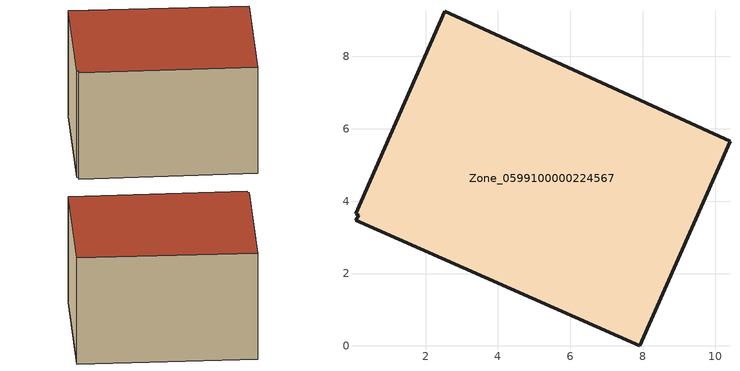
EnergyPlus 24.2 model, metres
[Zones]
Zone_0599100000224567
 floor ground (C_G): 10.41,5.66 7.91,0 0.08,3.47 0.15,3.62 0.07,3.65 2.53,9.25 z0
 wall outside (C_F): 10.41,5.66 2.53,9.25 0.07,3.65 0.15,3.62 0.08,3.47 7.91,0 10.41,5.66 z0:5.76
 roof outside (C_R): 7.91,0 10.41,5.66 2.53,9.25 0.07,3.65 0.15,3.62 0.08,3.47 z5.76
[BUILDING]
Pand.0599100000224567: North Axis=0; Terrain=City; Loads Convergence Tolerance Value=0.04; Temperature Convergence Tolerance Value=0.4; Solar Distribution=FullExterior; Maximum Number of Warmup Days=25; Minimum Number of Warmup Days=1
[Site:Location]
Rotterdam.The.Hague.AP_ZH_NLD Design_Conditions: Latitude=51.96; Longitude=4.45; Time Zone=1; Elevation=-4.5
[SITE:GROUNDTEMPERATURE:BUILDINGSURFACE]
18, 18, 18, 18, 18, 18, 18, 18, 18, 18, 18, 18
[MATERIAL] Thermal Absorptance=0.9; Solar Absorptance=0.7; Visible Absorptance=0.7
Name | Roughness | Thickness | Conductivity | Density | Specific Heat
G.TI.1946-1964 | MediumSmooth | 0.15 | 1 | 540 | 1210
F.TI.1946-1964 | Rough | 0.3 | 0.857143 | 1920 | 840
R.TI.1946-1964 | MediumRough | 0.2 | 0.277778 | 1500 | 1000
[CONSTRUCTION]
C_G: G.TI.1946-1964
C_F: F.TI.1946-1964
C_R: R.TI.1946-1964
[ZONE]
Zone_0599100000224567: Type=1; Multiplier=1; Ceiling Height=Autocalculate; Volume=Autocalculate; Floor Area=autocalculate; Part of Total Floor Area=Yes
[ZONEINFILTRATION:DESIGNFLOWRATE]
Infil_Zone_0599100000224567: Zone or ZoneList or Space or SpaceList=Zone_0599100000224567; Schedule=AlwaysOn; Design Flow Rate Calculation Method=Flow/Area; Flow Rate per Floor Area=0.003; Constant Term Coefficient=1; Temperature Term Coefficient=0; Velocity Term Coefficient=0; Velocity Squared Term Coefficient=0
[HVACTEMPLATE:ZONE:IDEALLOADSAIRSYSTEM]
Zone_0599100000224567: Maximum Heating Supply Air Temperature=50; Minimum Cooling Supply Air Temperature=13; Maximum Heating Supply Air Humidity Ratio=0.0156; Minimum Cooling Supply Air Humidity Ratio=0.0077; Heating Limit=NoLimit; Cooling Limit=NoLimit; Dehumidification Control Type=ConstantSensibleHeatRatio; Cooling Sensible Heat Ratio=0.7; Dehumidification Setpoint=60; Humidification Control Type=None; Humidification Setpoint=30; Outdoor Air Method=None; Outdoor Air Flow Rate per Person=0.00944; Outdoor Air Flow Rate per Zone Floor Area=0; Outdoor Air Flow Rate per Zone=0; Demand Controlled Ventilation Type=None; Outdoor Air Economizer Type=NoEconomizer; Heat Recovery Type=None; Sensible Heat Recovery Effectiveness=0.7; Latent Heat Recovery Effectiveness=0.65
[ZONECONTROL:THERMOSTAT]
ThermostatControl_Zone_0599100000224567: Zone or ZoneList=Zone_0599100000224567; Control Type Schedule=DualSetpointControlType; Control 1=Thermostat_Zone_0599100000224567; Temperature Difference Between Cutout And Setpoint=0
[THERMOSTATSETPOINT:DUALSETPOINT]
Thermostat_Zone_0599100000224567: Heating Setpoint Temperature Schedule=HeatingSetpoint_Zone_0599100000224567; Cooling Setpoint Temperature Schedule=CoolingSetpoint_Zone_0599100000224567
[SCHEDULE:COMPACT]
HeatingSetpoint_Zone_0599100000224567: Through: 12/31, For: AllDays, Until: 24:00, 21
CoolingSetpoint_Zone_0599100000224567: Through: 12/31, For: AllDays, Until: 24:00, 24
DualSetpointControlType: Through: 12/31, For: AllDays, Until: 24:00, 4
AlwaysOn: Through: 12/31, For: AllDays, Until: 24:00, 1
